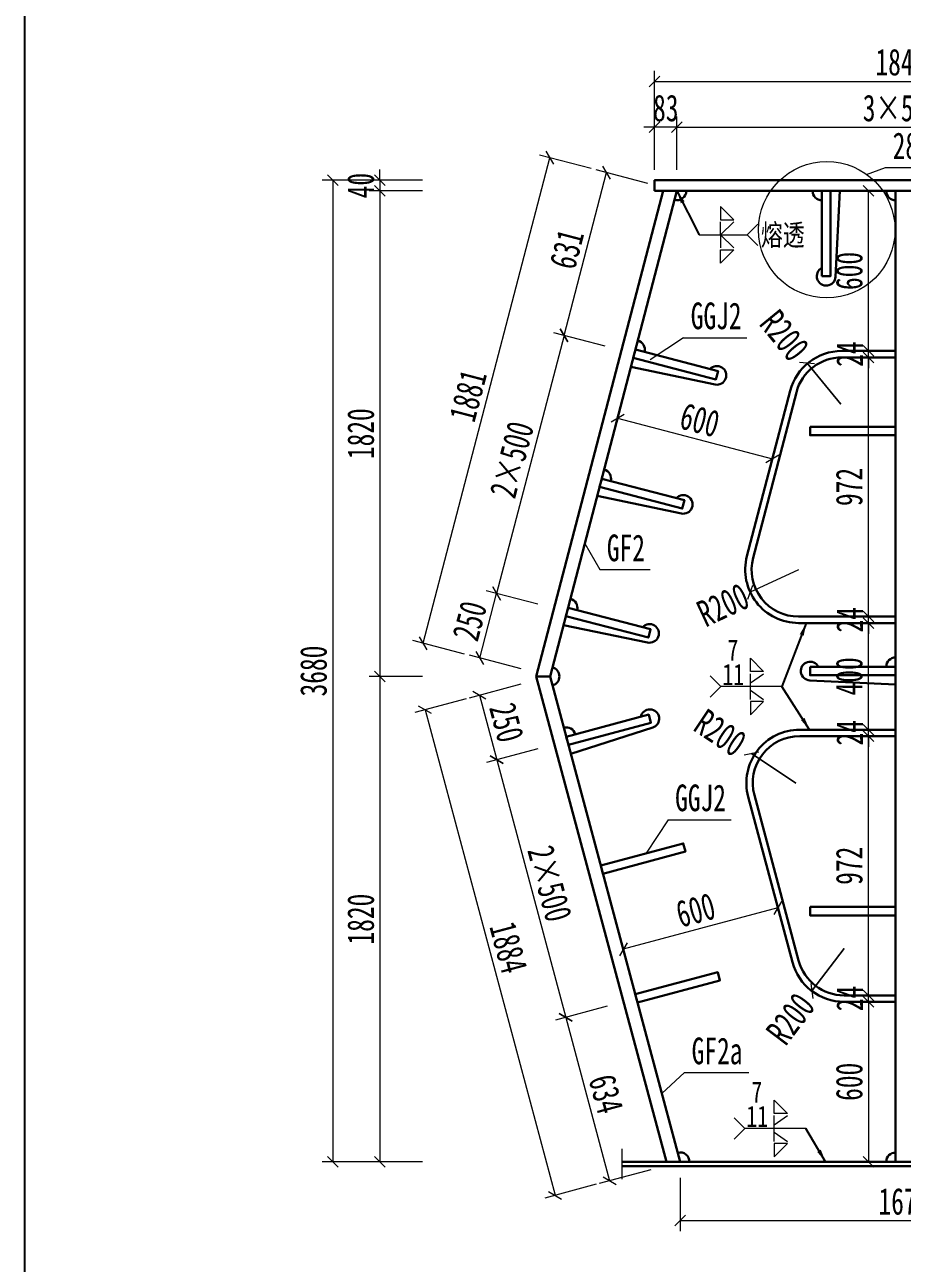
# Model space of a CAD drawing. Header units: millimetres. Extents: x -89049 to 410567, y -307459 to -100425.
# Drawn here: x 119973 to 123261, y -263526 to -258883 of the extents above; entities that cross this region are included whole.
import ezdxf
from ezdxf.enums import TextEntityAlignment as Align

# ---------------------------------------------------------------- set-up
doc = ezdxf.new("R2010")
doc.units = ezdxf.units.MM
doc.layers.get('Defpoints').update_dxf_attribs({"color": 8})
for name, color, linetype, lineweight in [('Dim', 4, 'Continuous', 15), ('文字', 7, 'Continuous', 15), ('桥 构造粗实', 1, 'Continuous', 30), ('细实线', 4, 'Continuous', 15)]:
    doc.layers.add(name, color=color, linetype=linetype, lineweight=lineweight)
doc.layers.add('Text', color=4, linetype='Continuous')
doc.styles.add('111', font='', dxfattribs={"width": 0.7})
doc.styles.add('BM_Dim', font='', dxfattribs={"width": 0.85})
doc.styles.add('SMEDI', font='', dxfattribs={"width": 0.75})
doc.styles.get("Standard").update_dxf_attribs({"font": ''})
doc.styles.get('111').set_extended_font_data('仿宋_GB2312')
doc.styles.get('BM_Dim').set_extended_font_data('仿宋_GB2312')
doc.styles.get('SMEDI').set_extended_font_data('仿宋_GB2312')
doc.styles.get('Standard').set_extended_font_data('仿宋_GB2312')
doc.dimstyles.new('200', dxfattribs={"dimscale": 0, "dimtxt": 2.5, "dimasz": 1, "dimexe": 1, "dimexo": 1, "dimgap": 0.6, "dimtad": 1, "dimdec": 0, "dimdsep": 46, "dimtxsty": '111', "dimblk": 'OBLIQUE', "dimcen": 0, "dimclrd": 4, "dimclre": 4, "dimclrt": 4, "dimadec": 1, "dimazin": 2, "dimtfac": 1, "dimtdec": 0, "dimtix": 1, "dimtmove": 2, "dimatfit": 3, "dimfxl": 4, "dimfxlon": 1, "dimtolj": 1, "dimlwd": -1, "dimlwe": -1, "dimarcsym": 0})
doc.dimstyles.new('MSteel_1.0_1.0', dxfattribs={"dimtxt": 3, "dimasz": 1.2, "dimexe": 1, "dimexo": 1, "dimgap": 1, "dimtad": 3, "dimtoh": 1, "dimdec": 0, "dimzin": 0, "dimdsep": 46, "dimtxsty": 'Standard', "dimblk": 'ARCHTICK', "dimcen": 0.09, "dimclrd": 3, "dimclre": 3, "dimadec": 0, "dimazin": 0, "dimtfac": 1, "dimtdec": 4, "dimtofl": 0, "dimtmove": 0, "dimatfit": 3, "dimfxl": 1, "dimtolj": 1, "dimtzin": 0, "dimarcsym": 0})

# ---------------------------------------------------------------- blocks, each defined once
blk = doc.blocks.new('28-280过焊孔')
at = {"layer": '桥 构造粗实', "color": 7}
blk.add_line((51, 0), (35, 321.7), dxfattribs=at)
for centre, start, end in [((0, 320), 2.8591, 242.8016), ((-16, 0), 90, 180)]:
    blk.add_arc(centre, 35, start, end, dxfattribs=at)
blk = doc.blocks.new('_Oblique')
at = {"color": 0, "linetype": 'ByBlock', "lineweight": -2}
blk.add_line((-0.5, -0.5), (0.5, 0.5), dxfattribs=at)
blk = doc.blocks.new('*D2048')
at = {"layer": 'Defpoints', "color": 0, "transparency": 16777216}
for p in [(122333.7, -259266.8), (122333.7, -259505.6), (122417.2, -259505.6)]:
    blk.add_point(p, dxfattribs=at)
at = {"layer": '细实线', "color": 4, "transparency": 16777216}
for p, q in [((122333.7, -259426.8), (122333.7, -259226.8)), ((122417.2, -259426.8), (122417.2, -259226.8)), ((122333.7, -259266.8), (122293.7, -259266.8)), ((122417.2, -259266.8), (122333.7, -259266.8)), ((122417.2, -259266.8), (122457.2, -259266.8))]:
    blk.add_line(p, q, dxfattribs=at)
at = {"layer": '细实线', "color": 4, "transparency": 16777216, "xscale": 40, "yscale": 40, "zscale": 40}
blk.add_blockref('_Oblique', (122333.7, -259266.8), dxfattribs=at)
at = {"layer": '细实线', "color": 4, "transparency": 16777216, "xscale": 40, "yscale": 40, "zscale": 40, "rotation": 180}
blk.add_blockref('_Oblique', (122417.2, -259266.8), dxfattribs=at)
at = {"layer": '细实线', "color": 4, "transparency": 16777216, "insert": (122375.5, -259195.3), "char_height": 100, "attachment_point": 5, "style": '111'}
blk.add_mtext('\\A1;83', dxfattribs=at)
blk = doc.blocks.new('*D2049')
at = {"layer": 'Defpoints', "color": 0, "transparency": 16777216}
for p in [(124095.9, -259266.8), (122417.2, -259505.6), (124095.9, -259505.6)]:
    blk.add_point(p, dxfattribs=at)
at = {"layer": '细实线', "color": 4, "transparency": 16777216}
for p, q in [((122417.2, -259426.8), (122417.2, -259226.8)), ((124095.9, -259426.8), (124095.9, -259226.8)), ((122417.2, -259266.8), (124095.9, -259266.8))]:
    blk.add_line(p, q, dxfattribs=at)
at = {"layer": '细实线', "color": 4, "transparency": 16777216, "xscale": 40, "yscale": 40, "zscale": 40, "rotation": 180}
blk.add_blockref('_Oblique', (122417.2, -259266.8), dxfattribs=at)
at = {"layer": '细实线', "color": 4, "transparency": 16777216, "xscale": 40, "yscale": 40, "zscale": 40}
blk.add_blockref('_Oblique', (124095.9, -259266.8), dxfattribs=at)
at = {"layer": '细实线', "color": 4, "transparency": 16777216, "insert": (123256.5, -259195.3), "char_height": 100, "attachment_point": 5, "style": '111'}
blk.add_mtext('\\A1;3×560', dxfattribs=at)
blk = doc.blocks.new('*D2051')
at = {"layer": 'Defpoints', "color": 0, "transparency": 16777216}
for p in [(124179.3, -259094.9), (122333.7, -259465.6), (124179.3, -259465.6)]:
    blk.add_point(p, dxfattribs=at)
at = {"layer": '细实线', "color": 4, "transparency": 16777216}
for p, q in [((122333.7, -259254.9), (122333.7, -259054.9)), ((122333.7, -259094.9), (124179.3, -259094.9)), ((124179.3, -259254.9), (124179.3, -259054.9))]:
    blk.add_line(p, q, dxfattribs=at)
at = {"layer": '细实线', "color": 4, "transparency": 16777216, "xscale": 40, "yscale": 40, "zscale": 40, "rotation": 180}
blk.add_blockref('_Oblique', (122333.7, -259094.9), dxfattribs=at)
at = {"layer": '细实线', "color": 4, "transparency": 16777216, "xscale": 40, "yscale": 40, "zscale": 40}
blk.add_blockref('_Oblique', (124179.3, -259094.9), dxfattribs=at)
at = {"layer": '细实线', "color": 4, "transparency": 16777216, "insert": (123256.5, -259023.3), "char_height": 100, "attachment_point": 5, "style": '111'}
blk.add_mtext('\\A1;1846', dxfattribs=at)
blk = doc.blocks.new('*D2052')
at = {"layer": 'Defpoints', "color": 0, "transparency": 16777216}
for p in [(121741.5, -261014.9), (122005.1, -261083.8), (121942, -261325.7)]:
    blk.add_point(p, dxfattribs=at)
at = {"layer": '细实线', "color": 4, "transparency": 16777216}
for p, q in [((121678.3, -261256.8), (121741.5, -261014.9)), ((121896.3, -261055.4), (121702.8, -261004.8)), ((121833.1, -261297.3), (121639.6, -261246.7))]:
    blk.add_line(p, q, dxfattribs=at)
at = {"layer": '细实线', "color": 4, "transparency": 16777216, "xscale": 40, "yscale": 40, "zscale": 40}
for p, rotation in [((121741.5, -261014.9), 75.36697319041834), ((121678.3, -261256.8), 255.3669731904183)]:
    blk.add_blockref('_Oblique', p, dxfattribs=dict(at, rotation=rotation))
at = {"layer": '细实线', "color": 4, "transparency": 16777216, "insert": (121640.6, -261117.8), "char_height": 100, "attachment_point": 5, "rotation": 75.367, "style": '111'}
blk.add_mtext('\\A1;250', dxfattribs=at)
blk = doc.blocks.new('*D2053')
at = {"layer": 'Defpoints', "color": 0, "transparency": 16777216}
for p in [(122257.7, -260116.2), (121741.5, -261014.9), (122005.1, -261083.8)]:
    blk.add_point(p, dxfattribs=at)
at = {"layer": '细实线', "color": 4, "transparency": 16777216}
for p, q in [((121994.1, -260047.4), (121741.5, -261014.9)), ((122148.9, -260087.8), (121955.4, -260037.3)), ((121896.3, -261055.4), (121702.8, -261004.8))]:
    blk.add_line(p, q, dxfattribs=at)
at = {"layer": '细实线', "color": 4, "transparency": 16777216, "xscale": 40, "yscale": 40, "zscale": 40}
for p, rotation in [((121994.1, -260047.4), 75.3669732225838), ((121741.5, -261014.9), 255.3669732225838)]:
    blk.add_blockref('_Oblique', p, dxfattribs=dict(at, rotation=rotation))
at = {"layer": '细实线', "color": 4, "transparency": 16777216, "insert": (121798.5, -260513.1), "char_height": 100, "attachment_point": 5, "rotation": 75.367, "style": '111'}
blk.add_mtext('\\A1;\\f仿宋_GB2312|b0|i0|c134|p49;2×500', dxfattribs=at)
blk = doc.blocks.new('*D2054')
at = {"layer": 'Defpoints', "color": 0, "transparency": 16777216}
for p in [(122153.5, -259436.7), (122417.2, -259505.6), (122257.7, -260116.2)]:
    blk.add_point(p, dxfattribs=at)
at = {"layer": '细实线', "color": 4, "transparency": 16777216}
for p, q in [((121994.1, -260047.4), (122153.5, -259436.7)), ((122308.3, -259477.2), (122114.8, -259426.6)), ((122148.9, -260087.8), (121955.4, -260037.3))]:
    blk.add_line(p, q, dxfattribs=at)
at = {"layer": '细实线', "color": 4, "transparency": 16777216, "xscale": 40, "yscale": 40, "zscale": 40}
for p, rotation in [((122153.5, -259436.7), 75.36697322258564), ((121994.1, -260047.4), 255.3669732225856)]:
    blk.add_blockref('_Oblique', p, dxfattribs=dict(at, rotation=rotation))
at = {"layer": '细实线', "color": 4, "transparency": 16777216, "insert": (122004.6, -259724), "char_height": 100, "attachment_point": 5, "rotation": 75.367, "style": '111'}
blk.add_mtext('\\A1;631', dxfattribs=at)
blk = doc.blocks.new('*D2058')
at = {"layer": 'Defpoints', "color": 0, "transparency": 16777216}
for p in [(121941.3, -259381.3), (122417.2, -259505.6), (121942, -261325.7)]:
    blk.add_point(p, dxfattribs=at)
at = {"layer": '细实线', "color": 4, "transparency": 16777216}
for p, q in [((122096.1, -259421.8), (121902.6, -259371.2)), ((121466.1, -261201.4), (121941.3, -259381.3)), ((121620.9, -261241.9), (121427.4, -261191.3))]:
    blk.add_line(p, q, dxfattribs=at)
at = {"layer": '细实线', "color": 4, "transparency": 16777216, "xscale": 40, "yscale": 40, "zscale": 40}
for p, rotation in [((121941.3, -259381.3), 75.36697322258298), ((121466.1, -261201.4), 255.366973222583)]:
    blk.add_blockref('_Oblique', p, dxfattribs=dict(at, rotation=rotation))
at = {"layer": '细实线', "color": 4, "transparency": 16777216, "insert": (121634.5, -260273.3), "char_height": 100, "attachment_point": 5, "rotation": 75.367, "style": '111'}
blk.add_mtext('\\A1;1881', dxfattribs=at)
blk = doc.blocks.new('*D2060')
at = {"layer": 'Defpoints', "color": 0, "transparency": 16777216}
for p in [(121942, -261325.7), (122006.6, -261567.2), (121741.9, -261638.1)]:
    blk.add_point(p, dxfattribs=at)
at = {"layer": '细实线', "color": 4, "transparency": 16777216}
for p, q in [((121831.8, -261355.2), (121638.6, -261406.9)), ((121677.2, -261396.6), (121741.9, -261638.1)), ((121896.5, -261596.7), (121703.3, -261648.4))]:
    blk.add_line(p, q, dxfattribs=at)
at = {"layer": '细实线', "color": 4, "transparency": 16777216, "xscale": 40, "yscale": 40, "zscale": 40}
for p, rotation in [((121677.2, -261396.6), 104.9948771798865), ((121741.9, -261638.1), 284.9948771798865)]:
    blk.add_blockref('_Oblique', p, dxfattribs=dict(at, rotation=rotation))
at = {"layer": '细实线', "color": 4, "transparency": 16777216, "insert": (121778.7, -261498.8), "char_height": 100, "attachment_point": 5, "rotation": 284.9949, "style": '111'}
blk.add_mtext('\\A1;250', dxfattribs=at)
blk = doc.blocks.new('*D2062')
at = {"layer": 'Defpoints', "color": 0, "transparency": 16777216}
for p in [(122006.6, -261567.2), (122265.4, -262533.1), (122000.6, -262604)]:
    blk.add_point(p, dxfattribs=at)
at = {"layer": '细实线', "color": 4, "transparency": 16777216}
for p, q in [((121896.5, -261596.7), (121703.3, -261648.4)), ((121741.9, -261638.1), (122000.6, -262604)), ((122155.2, -262562.6), (121962, -262614.4))]:
    blk.add_line(p, q, dxfattribs=at)
at = {"layer": '细实线', "color": 4, "transparency": 16777216, "xscale": 40, "yscale": 40, "zscale": 40}
for p, rotation in [((121741.9, -261638.1), 104.9948771476975), ((122000.6, -262604), 284.9948771476975)]:
    blk.add_blockref('_Oblique', p, dxfattribs=dict(at, rotation=rotation))
at = {"layer": '细实线', "color": 4, "transparency": 16777216, "insert": (121940.4, -262102.5), "char_height": 100, "attachment_point": 5, "rotation": 284.9949, "style": '111'}
blk.add_mtext('\\A1;\\f仿宋_GB2312|b0|i0|c134|p49;2×500', dxfattribs=at)
blk = doc.blocks.new('*D2064')
at = {"layer": 'Defpoints', "color": 0, "transparency": 16777216}
for p in [(122265.4, -262533.1), (122429.5, -263145.7), (122164.7, -263216.6)]:
    blk.add_point(p, dxfattribs=at)
at = {"layer": '细实线', "color": 4, "transparency": 16777216}
for p, q in [((122155.2, -262562.6), (121962, -262614.4)), ((122000.6, -262604), (122164.7, -263216.6)), ((122319.3, -263175.2), (122126.1, -263227))]:
    blk.add_line(p, q, dxfattribs=at)
at = {"layer": '细实线', "color": 4, "transparency": 16777216, "xscale": 40, "yscale": 40, "zscale": 40}
for p, rotation in [((122000.6, -262604), 104.9948771476994), ((122164.7, -263216.6), 284.9948771476993)]:
    blk.add_blockref('_Oblique', p, dxfattribs=dict(at, rotation=rotation))
at = {"layer": '细实线', "color": 4, "transparency": 16777216, "insert": (122151.8, -262891.8), "char_height": 100, "attachment_point": 5, "rotation": 284.9949, "style": '111'}
blk.add_mtext('\\A1;634', dxfattribs=at)
blk = doc.blocks.new('*D2066')
at = {"layer": 'Defpoints', "color": 0, "transparency": 16777216}
for p in [(121942, -261325.7), (122429.5, -263145.7), (121960.7, -263271.3)]:
    blk.add_point(p, dxfattribs=at)
at = {"layer": '细实线', "color": 4, "transparency": 16777216}
for p, q in [((121627.7, -261409.8), (121434.5, -261461.6)), ((121473.2, -261451.2), (121960.7, -263271.3)), ((122115.2, -263229.9), (121922, -263281.6))]:
    blk.add_line(p, q, dxfattribs=at)
at = {"layer": '细实线', "color": 4, "transparency": 16777216, "xscale": 40, "yscale": 40, "zscale": 40}
for p, rotation in [((121473.2, -261451.2), 104.9948771476981), ((121960.7, -263271.3), 284.9948771476981)]:
    blk.add_blockref('_Oblique', p, dxfattribs=dict(at, rotation=rotation))
at = {"layer": '细实线', "color": 4, "transparency": 16777216, "insert": (121786, -262342.7), "char_height": 100, "attachment_point": 5, "rotation": 284.9949, "style": '111'}
blk.add_mtext('\\A1;1884', dxfattribs=at)
blk = doc.blocks.new('*D2068')
at = {"layer": 'Defpoints', "color": 0, "transparency": 16777216}
for p in [(122429.5, -263145.7), (124106.2, -263145.7), (124106.2, -263366.3)]:
    blk.add_point(p, dxfattribs=at)
at = {"layer": '细实线', "color": 4, "transparency": 16777216}
for p, q in [((122429.5, -263206.3), (122429.5, -263406.3)), ((124106.2, -263206.3), (124106.2, -263406.3)), ((122429.5, -263366.3), (124106.2, -263366.3))]:
    blk.add_line(p, q, dxfattribs=at)
at = {"layer": '细实线', "color": 4, "transparency": 16777216, "xscale": 40, "yscale": 40, "zscale": 40, "rotation": 180}
blk.add_blockref('_Oblique', (122429.5, -263366.3), dxfattribs=at)
at = {"layer": '细实线', "color": 4, "transparency": 16777216, "xscale": 40, "yscale": 40, "zscale": 40}
blk.add_blockref('_Oblique', (124106.2, -263366.3), dxfattribs=at)
at = {"layer": '细实线', "color": 4, "transparency": 16777216, "insert": (123267.8, -263294.7), "char_height": 100, "attachment_point": 5, "style": '111'}
blk.add_mtext('\\A1;1677', dxfattribs=at)
blk = doc.blocks.new('*D2073')
at = {"layer": 'Defpoints', "color": 0, "transparency": 16777216}
for p in [(122767.1, -262087.4), (122187.6, -262242.6), (122216, -262348.8)]:
    blk.add_point(p, dxfattribs=at)
at = {"layer": '细实线', "color": 4, "transparency": 16777216}
for p, q in [((122777.5, -262126), (122805.9, -262232.2)), ((122795.6, -262193.6), (122216, -262348.8)), ((122197.9, -262281.3), (122226.4, -262387.5))]:
    blk.add_line(p, q, dxfattribs=at)
at = {"layer": '细实线', "color": 4, "transparency": 16777216, "xscale": 40, "yscale": 40, "zscale": 40}
for p, rotation in [((122795.6, -262193.6), 14.99487714769903), ((122216, -262348.8), 194.994877147699)]:
    blk.add_blockref('_Oblique', p, dxfattribs=dict(at, rotation=rotation))
at = {"layer": '细实线', "color": 4, "transparency": 16777216, "insert": (122487.3, -262202.1), "char_height": 100, "attachment_point": 5, "rotation": 14.9949, "style": '111'}
blk.add_mtext('\\A1;600', dxfattribs=at)
blk = doc.blocks.new('*D2075')
at = {"layer": 'Defpoints', "color": 0, "transparency": 16777216}
for p in [(122222.6, -260250.9), (122803.1, -260402.5), (122775.1, -260509.6)]:
    blk.add_point(p, dxfattribs=at)
at = {"layer": '细实线', "color": 4, "transparency": 16777216}
for p, q in [((122212.5, -260289.6), (122184.5, -260396.8)), ((122194.6, -260358.1), (122775.1, -260509.6)), ((122793, -260441.2), (122765, -260548.4))]:
    blk.add_line(p, q, dxfattribs=at)
at = {"layer": '细实线', "color": 4, "transparency": 16777216, "xscale": 40, "yscale": 40, "zscale": 40}
for p, rotation in [((122194.6, -260358.1), 165.3669732225838), ((122775.1, -260509.6), 345.3669732225838)]:
    blk.add_blockref('_Oblique', p, dxfattribs=dict(at, rotation=rotation))
at = {"layer": '细实线', "color": 4, "transparency": 16777216, "insert": (122503, -260364.6), "char_height": 100, "attachment_point": 5, "rotation": 345.367, "style": '111'}
blk.add_mtext('\\A1;600', dxfattribs=at)
blk = doc.blocks.new('*D2077')
at = {"layer": 'Defpoints', "color": 0, "transparency": 16777216}
for p in [(123246.4, -262545.7), (123134.7, -263145.7), (123246.4, -263145.7)]:
    blk.add_point(p, dxfattribs=at)
at = {"layer": '细实线', "color": 4, "transparency": 16777216}
for p, q in [((123206.4, -262545.7), (123094.7, -262545.7)), ((123134.7, -262545.7), (123134.7, -263145.7)), ((123206.4, -263145.7), (123094.7, -263145.7))]:
    blk.add_line(p, q, dxfattribs=at)
at = {"layer": '细实线', "color": 4, "transparency": 16777216, "xscale": 40, "yscale": 40, "zscale": 40}
for p, rotation in [((123134.7, -262545.7), 90), ((123134.7, -263145.7), 270)]:
    blk.add_blockref('_Oblique', p, dxfattribs=dict(at, rotation=rotation))
at = {"layer": '细实线', "color": 4, "transparency": 16777216, "insert": (123063.1, -262845.7), "char_height": 100, "attachment_point": 5, "rotation": 90, "style": '111'}
blk.add_mtext('\\A1;600', dxfattribs=at)
blk = doc.blocks.new('*D2078')
at = {"layer": 'Defpoints', "color": 0, "transparency": 16777216}
for p in [(123134.7, -262521.7), (123246.4, -262521.7), (123246.4, -262545.7)]:
    blk.add_point(p, dxfattribs=at)
at = {"layer": '细实线', "color": 4, "transparency": 16777216}
for p, q in [((123134.7, -262521.7), (123134.7, -262481.7)), ((123206.4, -262521.7), (123094.7, -262521.7)), ((123134.7, -262545.7), (123134.7, -262521.7)), ((123206.4, -262545.7), (123094.7, -262545.7)), ((123134.7, -262545.7), (123134.7, -262585.7))]:
    blk.add_line(p, q, dxfattribs=at)
at = {"layer": '细实线', "color": 4, "transparency": 16777216, "xscale": 40, "yscale": 40, "zscale": 40}
for p, rotation in [((123134.7, -262521.7), 270), ((123134.7, -262545.7), 90)]:
    blk.add_blockref('_Oblique', p, dxfattribs=dict(at, rotation=rotation))
at = {"layer": '细实线', "color": 4, "transparency": 16777216, "insert": (123064.2, -262533.7), "char_height": 100, "attachment_point": 5, "rotation": 90, "style": '111'}
blk.add_mtext('\\A1;24', dxfattribs=at)
blk = doc.blocks.new('*D2079')
at = {"layer": 'Defpoints', "color": 0, "transparency": 16777216}
for p in [(123134.7, -261549.6), (123246.4, -261549.6), (123246.4, -262521.7)]:
    blk.add_point(p, dxfattribs=at)
at = {"layer": '细实线', "color": 4, "transparency": 16777216}
for p, q in [((123206.4, -261549.6), (123094.7, -261549.6)), ((123134.7, -262521.7), (123134.7, -261549.6)), ((123206.4, -262521.7), (123094.7, -262521.7))]:
    blk.add_line(p, q, dxfattribs=at)
at = {"layer": '细实线', "color": 4, "transparency": 16777216, "xscale": 40, "yscale": 40, "zscale": 40}
for p, rotation in [((123134.7, -261549.6), 90), ((123134.7, -262521.7), 270)]:
    blk.add_blockref('_Oblique', p, dxfattribs=dict(at, rotation=rotation))
at = {"layer": '细实线', "color": 4, "transparency": 16777216, "insert": (123063.1, -262035.7), "char_height": 100, "attachment_point": 5, "rotation": 90, "style": '111'}
blk.add_mtext('\\A1;972', dxfattribs=at)
blk = doc.blocks.new('*D2080')
at = {"layer": 'Defpoints', "color": 0, "transparency": 16777216}
for p in [(123134.7, -261525.6), (123246.4, -261525.6), (123246.4, -261549.6)]:
    blk.add_point(p, dxfattribs=at)
at = {"layer": '细实线', "color": 4, "transparency": 16777216}
for p, q in [((123134.7, -261525.6), (123134.7, -261485.6)), ((123206.4, -261525.6), (123094.7, -261525.6)), ((123206.4, -261549.6), (123094.7, -261549.6)), ((123134.7, -261549.6), (123134.7, -261525.6)), ((123134.7, -261549.6), (123134.7, -261589.6))]:
    blk.add_line(p, q, dxfattribs=at)
at = {"layer": '细实线', "color": 4, "transparency": 16777216, "xscale": 40, "yscale": 40, "zscale": 40}
for p, rotation in [((123134.7, -261525.6), 270), ((123134.7, -261549.6), 90)]:
    blk.add_blockref('_Oblique', p, dxfattribs=dict(at, rotation=rotation))
at = {"layer": '细实线', "color": 4, "transparency": 16777216, "insert": (123064.2, -261537.6), "char_height": 100, "attachment_point": 5, "rotation": 90, "style": '111'}
blk.add_mtext('\\A1;24', dxfattribs=at)
blk = doc.blocks.new('*D2081')
at = {"layer": 'Defpoints', "color": 0, "transparency": 16777216}
for p in [(123134.7, -261125.6), (123246.4, -261125.6), (123246.4, -261525.6)]:
    blk.add_point(p, dxfattribs=at)
at = {"layer": '细实线', "color": 4, "transparency": 16777216}
for p, q in [((123206.4, -261125.6), (123094.7, -261125.6)), ((123134.7, -261525.6), (123134.7, -261125.6)), ((123206.4, -261525.6), (123094.7, -261525.6))]:
    blk.add_line(p, q, dxfattribs=at)
at = {"layer": '细实线', "color": 4, "transparency": 16777216, "xscale": 40, "yscale": 40, "zscale": 40}
for p, rotation in [((123134.7, -261125.6), 90), ((123134.7, -261525.6), 270)]:
    blk.add_blockref('_Oblique', p, dxfattribs=dict(at, rotation=rotation))
at = {"layer": '细实线', "color": 4, "transparency": 16777216, "insert": (123063.1, -261325.6), "char_height": 100, "attachment_point": 5, "rotation": 90, "style": '111'}
blk.add_mtext('\\A1;400', dxfattribs=at)
blk = doc.blocks.new('*D2082')
at = {"layer": 'Defpoints', "color": 0, "transparency": 16777216}
for p in [(123134.7, -261101.6), (123246.4, -261101.6), (123246.4, -261125.6)]:
    blk.add_point(p, dxfattribs=at)
at = {"layer": '细实线', "color": 4, "transparency": 16777216}
for p, q in [((123134.7, -261101.6), (123134.7, -261061.6)), ((123206.4, -261101.6), (123094.7, -261101.6)), ((123206.4, -261125.6), (123094.7, -261125.6)), ((123134.7, -261125.6), (123134.7, -261101.6)), ((123134.7, -261125.6), (123134.7, -261165.6))]:
    blk.add_line(p, q, dxfattribs=at)
at = {"layer": '细实线', "color": 4, "transparency": 16777216, "xscale": 40, "yscale": 40, "zscale": 40}
for p, rotation in [((123134.7, -261101.6), 270), ((123134.7, -261125.6), 90)]:
    blk.add_blockref('_Oblique', p, dxfattribs=dict(at, rotation=rotation))
at = {"layer": '细实线', "color": 4, "transparency": 16777216, "insert": (123064.2, -261113.6), "char_height": 100, "attachment_point": 5, "rotation": 90, "style": '111'}
blk.add_mtext('\\A1;24', dxfattribs=at)
blk = doc.blocks.new('*D2083')
at = {"layer": 'Defpoints', "color": 0, "transparency": 16777216}
for p in [(123134.7, -260129.6), (123246.4, -260129.6), (123246.4, -261101.6)]:
    blk.add_point(p, dxfattribs=at)
at = {"layer": '细实线', "color": 4, "transparency": 16777216}
for p, q in [((123206.4, -260129.6), (123094.7, -260129.6)), ((123134.7, -261101.6), (123134.7, -260129.6)), ((123206.4, -261101.6), (123094.7, -261101.6))]:
    blk.add_line(p, q, dxfattribs=at)
at = {"layer": '细实线', "color": 4, "transparency": 16777216, "xscale": 40, "yscale": 40, "zscale": 40}
for p, rotation in [((123134.7, -260129.6), 90), ((123134.7, -261101.6), 270)]:
    blk.add_blockref('_Oblique', p, dxfattribs=dict(at, rotation=rotation))
at = {"layer": '细实线', "color": 4, "transparency": 16777216, "insert": (123063.1, -260615.6), "char_height": 100, "attachment_point": 5, "rotation": 90, "style": '111'}
blk.add_mtext('\\A1;972', dxfattribs=at)
blk = doc.blocks.new('*D2084')
at = {"layer": 'Defpoints', "color": 0, "transparency": 16777216}
for p in [(123134.7, -260105.6), (123246.4, -260105.6), (123246.4, -260129.6)]:
    blk.add_point(p, dxfattribs=at)
at = {"layer": '细实线', "color": 4, "transparency": 16777216}
for p, q in [((123134.7, -260105.6), (123134.7, -260065.6)), ((123206.4, -260105.6), (123094.7, -260105.6)), ((123134.7, -260129.6), (123134.7, -260105.6)), ((123206.4, -260129.6), (123094.7, -260129.6)), ((123134.7, -260129.6), (123134.7, -260169.6))]:
    blk.add_line(p, q, dxfattribs=at)
at = {"layer": '细实线', "color": 4, "transparency": 16777216, "xscale": 40, "yscale": 40, "zscale": 40}
for p, rotation in [((123134.7, -260105.6), 270), ((123134.7, -260129.6), 90)]:
    blk.add_blockref('_Oblique', p, dxfattribs=dict(at, rotation=rotation))
at = {"layer": '细实线', "color": 4, "transparency": 16777216, "insert": (123064.2, -260117.6), "char_height": 100, "attachment_point": 5, "rotation": 90, "style": '111'}
blk.add_mtext('\\A1;24', dxfattribs=at)
blk = doc.blocks.new('*D2085')
at = {"layer": 'Defpoints', "color": 0, "transparency": 16777216}
for p in [(123134.7, -259505.6), (123246.4, -259505.6), (123246.4, -260105.6)]:
    blk.add_point(p, dxfattribs=at)
at = {"layer": '细实线', "color": 4, "transparency": 16777216}
for p, q in [((123206.4, -259505.6), (123094.7, -259505.6)), ((123134.7, -260105.6), (123134.7, -259505.6)), ((123206.4, -260105.6), (123094.7, -260105.6))]:
    blk.add_line(p, q, dxfattribs=at)
at = {"layer": '细实线', "color": 4, "transparency": 16777216, "xscale": 40, "yscale": 40, "zscale": 40}
for p, rotation in [((123134.7, -259505.6), 90), ((123134.7, -260105.6), 270)]:
    blk.add_blockref('_Oblique', p, dxfattribs=dict(at, rotation=rotation))
at = {"layer": '细实线', "color": 4, "transparency": 16777216, "insert": (123063.1, -259805.6), "char_height": 100, "attachment_point": 5, "rotation": 90, "style": '111'}
blk.add_mtext('\\A1;600', dxfattribs=at)
blk = doc.blocks.new('*D2086')
at = {"layer": 'Defpoints', "color": 0, "transparency": 16777216}
for p in [(122873.2, -260925.6), (122692, -261010.2)]:
    blk.add_point(p, dxfattribs=at)
at = {"layer": '细实线', "color": 4, "transparency": 16777216}
for p in [(122873.2, -260925.6), (122692, -261010.2)]:
    blk.add_line(p, (122692, -261010.2), dxfattribs=at)
at = {"layer": '细实线', "color": 4, "transparency": 16777216, "xscale": 40, "yscale": 40, "zscale": 40, "rotation": 25.0317120720738}
blk.add_blockref('_Oblique', (122692, -261010.2), dxfattribs=at)
at = {"layer": '细实线', "color": 4, "transparency": 16777216, "insert": (122590, -261057.9), "char_height": 100, "attachment_point": 5, "rotation": 25.0317, "style": '111'}
blk.add_mtext('\\A1;R200', dxfattribs=at)
blk = doc.blocks.new('*D2087')
at = {"layer": 'Defpoints', "color": 0, "transparency": 16777216}
for p in [(122904.9, -260151), (123031.9, -260305.6)]:
    blk.add_point(p, dxfattribs=at)
at = {"layer": '细实线', "color": 4, "transparency": 16777216}
for p, q in [((122904.9, -260151), (123031.9, -260305.6)), ((123031.9, -260305.6), (122904.9, -260151))]:
    blk.add_line(p, q, dxfattribs=at)
at = {"layer": '细实线', "color": 4, "transparency": 16777216, "xscale": 40, "yscale": 40, "zscale": 40, "rotation": 129.3907187909362}
blk.add_blockref('_Oblique', (122904.9, -260151), dxfattribs=at)
at = {"layer": '细实线', "color": 4, "transparency": 16777216, "insert": (122820.2, -260047.8), "char_height": 100, "attachment_point": 5, "rotation": 309.3907, "style": '111'}
blk.add_mtext('\\A1;R200', dxfattribs=at)
blk = doc.blocks.new('*D2088')
at = {"layer": 'Defpoints', "color": 0, "transparency": 16777216}
for p in [(123043.4, -262345.7), (122922.4, -262505)]:
    blk.add_point(p, dxfattribs=at)
at = {"layer": '细实线', "color": 4, "transparency": 16777216}
for p, q in [((122922.4, -262505), (123043.4, -262345.7)), ((123043.4, -262345.7), (122922.4, -262505))]:
    blk.add_line(p, q, dxfattribs=at)
at = {"layer": '细实线', "color": 4, "transparency": 16777216, "xscale": 40, "yscale": 40, "zscale": 40, "rotation": 232.780679289882}
blk.add_blockref('_Oblique', (122922.4, -262505), dxfattribs=at)
at = {"layer": '细实线', "color": 4, "transparency": 16777216, "insert": (122843, -262609.5), "char_height": 100, "attachment_point": 5, "rotation": 52.7807, "style": '111'}
blk.add_mtext('\\A1;R200', dxfattribs=at)
blk = doc.blocks.new('*D2089')
at = {"layer": 'Defpoints', "color": 0, "transparency": 16777216}
for p in [(122333.7, -259465.6), (121304.3, -259505.6), (122333.7, -259505.6)]:
    blk.add_point(p, dxfattribs=at)
at = {"layer": '细实线', "color": 4, "transparency": 16777216}
for p, q in [((121464.3, -259465.6), (121264.3, -259465.6)), ((121304.3, -259465.6), (121304.3, -259425.6)), ((121304.3, -259465.6), (121304.3, -259505.6)), ((121464.3, -259505.6), (121264.3, -259505.6)), ((121304.3, -259505.6), (121304.3, -259545.6))]:
    blk.add_line(p, q, dxfattribs=at)
at = {"layer": '细实线', "color": 4, "transparency": 16777216, "xscale": 40, "yscale": 40, "zscale": 40}
for p, rotation in [((121304.3, -259465.6), 270), ((121304.3, -259505.6), 90)]:
    blk.add_blockref('_Oblique', p, dxfattribs=dict(at, rotation=rotation))
at = {"layer": '细实线', "color": 4, "transparency": 16777216, "insert": (121232.7, -259485.6), "char_height": 100, "attachment_point": 5, "rotation": 90, "style": '111'}
blk.add_mtext('\\A1;40', dxfattribs=at)
blk = doc.blocks.new('*D2090')
at = {"layer": 'Defpoints', "color": 0, "transparency": 16777216}
for p in [(122333.7, -259505.6), (121304.3, -261325.8), (121890.2, -261325.8)]:
    blk.add_point(p, dxfattribs=at)
at = {"layer": '细实线', "color": 4, "transparency": 16777216}
for p, q in [((121464.3, -259505.6), (121264.3, -259505.6)), ((121304.3, -259505.6), (121304.3, -261325.8)), ((121464.3, -261325.8), (121264.3, -261325.8))]:
    blk.add_line(p, q, dxfattribs=at)
at = {"layer": '细实线', "color": 4, "transparency": 16777216, "xscale": 40, "yscale": 40, "zscale": 40}
for p, rotation in [((121304.3, -259505.6), 90), ((121304.3, -261325.8), 270)]:
    blk.add_blockref('_Oblique', p, dxfattribs=dict(at, rotation=rotation))
at = {"layer": '细实线', "color": 4, "transparency": 16777216, "insert": (121232.7, -260415.7), "char_height": 100, "attachment_point": 5, "rotation": 90, "style": '111'}
blk.add_mtext('\\A1;1820', dxfattribs=at)
blk = doc.blocks.new('*D2091')
at = {"layer": 'Defpoints', "color": 0, "transparency": 16777216}
for p in [(121890.2, -261325.8), (121304.3, -263145.7), (122211, -263145.7)]:
    blk.add_point(p, dxfattribs=at)
at = {"layer": '细实线', "color": 4, "transparency": 16777216}
for p, q in [((121464.3, -261325.8), (121264.3, -261325.8)), ((121304.3, -261325.8), (121304.3, -263145.7)), ((121464.3, -263145.7), (121264.3, -263145.7))]:
    blk.add_line(p, q, dxfattribs=at)
at = {"layer": '细实线', "color": 4, "transparency": 16777216, "xscale": 40, "yscale": 40, "zscale": 40}
for p, rotation in [((121304.3, -261325.8), 90), ((121304.3, -263145.7), 270)]:
    blk.add_blockref('_Oblique', p, dxfattribs=dict(at, rotation=rotation))
at = {"layer": '细实线', "color": 4, "transparency": 16777216, "insert": (121232.7, -262235.8), "char_height": 100, "attachment_point": 5, "rotation": 90, "style": '111'}
blk.add_mtext('\\A1;1820', dxfattribs=at)
blk = doc.blocks.new('*D2092')
at = {"layer": 'Defpoints', "color": 0, "transparency": 16777216}
for p in [(122333.7, -259465.6), (121127.4, -263145.7), (122429.5, -263145.7)]:
    blk.add_point(p, dxfattribs=at)
at = {"layer": '细实线', "color": 4, "transparency": 16777216}
for p, q in [((121287.4, -259465.6), (121087.4, -259465.6)), ((121127.4, -259465.6), (121127.4, -263145.7)), ((121287.4, -263145.7), (121087.4, -263145.7))]:
    blk.add_line(p, q, dxfattribs=at)
at = {"layer": '细实线', "color": 4, "transparency": 16777216, "xscale": 40, "yscale": 40, "zscale": 40}
for p, rotation in [((121127.4, -259465.6), 90), ((121127.4, -263145.7), 270)]:
    blk.add_blockref('_Oblique', p, dxfattribs=dict(at, rotation=rotation))
at = {"layer": '细实线', "color": 4, "transparency": 16777216, "insert": (121055.8, -261305.6), "char_height": 100, "attachment_point": 5, "rotation": 90, "style": '111'}
blk.add_mtext('\\A1;3680', dxfattribs=at)
blk = doc.blocks.new('_ArchTick')
at = {"color": 0, "linetype": 'ByBlock', "const_width": 0.15}
blk.add_lwpolyline([(-0.5, -0.5), (0.5, 0.5)], dxfattribs=at)
blk = doc.blocks.new('全融透1')
at = {"layer": 'Dim'}
blk.add_line((0, 0), (4.48, 0), dxfattribs=at)
for points in [[(2, 2.65), (2, 1.41), (3.23, 1.41)], [(2, -2.65), (2, -1.41), (3.23, -1.41)]]:
    blk.add_lwpolyline(points, close=True, dxfattribs=at)
for points in [[(3.23, 1.21), (2, 0), (2, 1.21)], [(3.23, -1.21), (2, 0), (2, -1.21)], [(5.48, 1), (4.48, 0), (5.48, -1)]]:
    blk.add_lwpolyline(points, dxfattribs=at)
at = {"layer": 'Text', "style": 'SMEDI', "width": 0.75}
blk.add_text('熔透', height=2, dxfattribs=at).set_placement((5.77, 0), align=Align.MIDDLE_LEFT)
blk = doc.blocks.new('半融透2')
at = {"layer": 'Dim'}
for p, q in [((-2.95, 0.34), (-1.72, 1.21)), ((0, 0), (-5.71, 0)), ((-2.95, -0.34), (-1.72, -1.21))]:
    blk.add_line(p, q, dxfattribs=at)
for points in [[(-1.72, 1.41), (-2.95, 1.41), (-2.95, 2.65)], [(-1.72, -1.41), (-2.95, -1.41), (-2.95, -2.65)]]:
    blk.add_lwpolyline(points, close=True, dxfattribs=at)
for points in [[(-2.95, -1.21), (-2.95, 0), (-2.95, 1.21)], [(-6.71, -1), (-5.71, 0), (-6.71, 1)]]:
    blk.add_lwpolyline(points, dxfattribs=at)
at = {"layer": 'Text', "style": 'SMEDI', "width": 0.75}
blk.add_text('7', height=2, dxfattribs=at).set_placement((-5.1, 3.42), align=Align.MIDDLE_LEFT)
blk = doc.blocks.new('*D4479')
at = {"layer": 'Defpoints', "color": 0, "transparency": 16777216}
for p in [(122696.5, -261615), (122863.1, -261725.6)]:
    blk.add_point(p, dxfattribs=at)
at = {"layer": '细实线', "color": 4, "transparency": 16777216}
for p, q in [((122696.5, -261615), (122863.1, -261725.6)), ((122863.1, -261725.6), (122696.5, -261615))]:
    blk.add_line(p, q, dxfattribs=at)
at = {"layer": '细实线', "color": 4, "transparency": 16777216, "xscale": 40, "yscale": 40, "zscale": 40, "rotation": 146.4184444312947}
blk.add_blockref('_Oblique', (122696.5, -261615), dxfattribs=at)
at = {"layer": '细实线', "color": 4, "transparency": 16777216, "insert": (122579.7, -261537.4), "char_height": 100, "attachment_point": 5, "rotation": 326.4184, "style": '111'}
blk.add_mtext('\\A1;R200', dxfattribs=at)

msp = doc.modelspace()

# ---------------------------------------------------------------- linework, layer by layer
at = {"layer": 'Defpoints'}
msp.add_lwpolyline([(119973.4, -257753.6), (135373.4, -257753.6), (135373.4, -267985.6), (119973.4, -267985.6)], close=True, dxfattribs=at)
at = {"layer": '桥 构造粗实'}
for p, q in [((123236.5, -259505.6), (123236.5, -263145.7)), ((121942, -261325.7), (121890.2, -261325.8)), ((122211, -263145.7), (124324.6, -263145.7)), ((122211, -263161.7), (124324.6, -263161.7))]:
    msp.add_line(p, q, dxfattribs=at)
msp.add_lwpolyline([(122333.7, -259505.6), (122333.7, -259465.6), (124179.3, -259465.6), (124179.3, -259505.6)], close=True, dxfattribs=at)
for points in [[(122365.5, -259505.6), (121890.2, -261325.8), (122377.7, -263145.7)], [(122417.2, -259505.6), (121942, -261325.7), (122429.5, -263145.7)]]:
    msp.add_lwpolyline(points, dxfattribs=at)
at = {"layer": '桥 构造粗实', "color": 7}
for points in [[(122960.5, -259825.7), (122992.5, -259825.7), (122992.5, -259505.7), (122960.5, -259505.7)], [(122261.8, -260100.7), (122253.7, -260131.7), (122563.3, -260212.5), (122571.4, -260181.6)], [(122916.5, -260389.6), (122916.5, -260421.6), (123236.5, -260421.6), (123236.5, -260389.6)], [(122135.5, -260584.5), (122127.4, -260615.5), (122437, -260696.3), (122445.1, -260665.4)], [(122009.2, -261068.3), (122001.1, -261099.3), (122310.7, -261180.1), (122318.8, -261149.1)], [(122916.5, -261289.6), (122916.5, -261321.6), (123236.5, -261321.6), (123236.5, -261289.6)], [(122002.5, -261551.7), (122010.8, -261582.6), (122319.9, -261499.8), (122311.6, -261468.9)], [(122131.9, -262034.7), (122140.2, -262065.6), (122449.3, -261982.8), (122441, -261951.9)], [(122916.5, -262189.6), (122916.5, -262221.6), (123236.5, -262221.6), (123236.5, -262189.6)], [(122261.2, -262517.7), (122269.5, -262548.6), (122578.6, -262465.8), (122570.3, -262434.9)]]:
    msp.add_lwpolyline(points, close=True, dxfattribs=at)
at = {"layer": '桥 构造粗实'}
for points in [[(123236.5, -260105.6), (123035.1, -260105.6, 0.341241), (122841.6, -260255.1), (122679.7, -260875.1, 0.491156), (122873.2, -261125.6), (123236.5, -261125.6)], [(123236.5, -260129.6), (123035.1, -260129.6, 0.341241), (122864.8, -260261.1), (122702.9, -260881.2, 0.491156), (122873.2, -261101.6), (123236.5, -261101.6)], [(123236.5, -261525.6), (122877.3, -261525.6, 0.493118), (122684.1, -261777.4), (122850.2, -262397.5, 0.339479), (123043.4, -262545.7), (123236.5, -262545.7)], [(123236.5, -261549.6), (122877.3, -261549.6, 0.493118), (122707.3, -261771.2), (122873.4, -262391.2, 0.339479), (123043.4, -262521.7), (123236.5, -262521.7)]]:
    msp.add_lwpolyline(points, format="xyb", dxfattribs=at)
for centre, start, end in [((122417.2, -259505.6), 255.367, 360), ((123236.5, -259505.6), 180, 270), ((121942, -261325.7), 284.9949, 75.367), ((122429.5, -263145.7), 0, 104.9949), ((123236.5, -263145.7), 90, 180)]:
    msp.add_arc(centre, 35, start, end, dxfattribs=at)
at = {"layer": '细实线'}
for p, q in [((123127.7, -259443.4), (123198.9, -259417.6)), ((123198.9, -259417.6), (123923.6, -259417.6)), ((122442.2, -260056.8), (122317.2, -260138.4)), ((122442.2, -260056.8), (122678.7, -260056.8)), ((122072.1, -260827.3), (122128.4, -260925.3)), ((122128.4, -260925.3), (122316.5, -260925.3)), ((122383.8, -261864), (122302.1, -261989.1)), ((122383.8, -261864), (122620.3, -261864)), ((122360.8, -262889.3), (122445.7, -262811.3)), ((122445.7, -262811.3), (122686.5, -262811.3)), ((122211, -263096.9), (122211, -263210.5))]:
    msp.add_line(p, q, dxfattribs=at)
msp.add_circle((122978.8, -259651.3), 255.7, dxfattribs=at)

# ---------------------------------------------------------------- block references
at = {"layer": '细实线', "xscale": -1}
for p, rotation in [((122976.5, -259505.7), 180.0051313810905), ((123236.5, -261305.6), 90.00000000004015)]:
    msp.add_blockref('28-280过焊孔', p, dxfattribs=dict(at, rotation=rotation))
at = {"layer": '细实线', "xscale": 40, "yscale": 40, "zscale": 40}
for name, p in [('全融透1', (122501.1, -259670.4)), ('半融透2', (122810.4, -261364)), ('半融透2', (122900.2, -263020.7))]:
    msp.add_blockref(name, p, dxfattribs=at)
at = {"layer": '细实线'}
for p, rotation in [((122257.7, -260116.2), 255.3669732225846), ((122131.4, -260600), 255.3669732225846), ((122005.1, -261083.8), 255.3669732225846), ((122006.6, -261567.2), 284.9948771477038)]:
    msp.add_blockref('28-280过焊孔', p, dxfattribs=dict(at, rotation=rotation))

# ---------------------------------------------------------------- texts
at = {"layer": 'Text', "style": 'SMEDI', "width": 0.75}
for p in [(122587.6, -261318.4), (122677.4, -262975.1)]:
    msp.add_text('11', height=80, dxfattribs=at).set_placement(p, align=Align.MIDDLE_LEFT)
at = {"layer": '文字', "style": 'BM_Dim', "width": 0.7}
for s, p in [('28-280加劲大样', (123559.5, -259416.2)), ('GGJ2', (122564.1, -260053.9)), ('GF2', (122226, -260923.8)), ('GGJ2', (122505.6, -261861.1)), ('GF2a', (122567.6, -262809.8))]:
    msp.add_text(s, height=100, dxfattribs=at).set_placement(p, align=Align.BOTTOM_CENTER)

# ---------------------------------------------------------------- dimensions: what is measured, and where the dimension line sits
at = {"layer": '细实线'}
for base, p1, p2, picture, middle in [((124179.3, -259094.9), (122333.7, -259465.6), (124179.3, -259465.6), '*D2051', (123256.5, -259023.3)), ((122333.7209, -259266.8304), (122417.1843, -259505.5776), (122333.7209, -259505.5776), '*D2048', (122375.4526, -259195.2628)), ((124106.2, -263366.3), (122429.5, -263145.7), (124106.2, -263145.7), '*D2068', (123267.8, -263294.7))]:
    dim = msp.add_linear_dim(base=base, p1=p1, p2=p2, dimstyle='200', override={"dimscale": 40, "dimblk": 'Oblique'}, dxfattribs=at)
    dim.commit()
    dim.dimension.update_dxf_attribs({"geometry": picture, "text_midpoint": middle})
dim = msp.add_linear_dim(base=(124095.9, -259266.8), p1=(122417.2, -259505.6), p2=(124095.9, -259505.6), text='3×560', dimstyle='200', override={"dimscale": 40, "dimtxsty": '111', "dimblk": 'Oblique'}, dxfattribs=at)
dim.commit()
dim.dimension.update_dxf_attribs({"geometry": '*D2049', "text_midpoint": (123256.5, -259195.3)})
for p1, p2, distance, picture, middle in [((121942, -261325.7), (122417.2, -259505.6), 491.8, '*D2058', (121634.5, -260273.3)), ((122257.7, -260116.2), (122417.2, -259505.6), 272.5, '*D2054', (122004.6, -259724)), ((122222.6, -260250.9), (122803.1, -260402.5), -110.7, '*D2075', (122503, -260364.6)), ((121942, -261325.7), (122005.1, -261083.8), 272.5, '*D2052', (121640.6, -261117.8)), ((121942, -261325.7), (122429.5, -263145.7), -485.3, '*D2066', (121786, -262342.7)), ((121942, -261325.7), (122006.6, -261567.2), -274.1, '*D2060', (121778.7, -261498.8)), ((122767.1, -262087.4), (122187.6, -262242.6), 109.9, '*D2073', (122487.3, -262202.1)), ((123246.4, -262545.7), (123246.4, -263145.7), -111.7, '*D2077', (123063.1, -262845.7)), ((122265.4, -262533.1), (122429.5, -263145.7), -274.1, '*D2064', (122151.8, -262891.8))]:
    dim = msp.add_aligned_dim(p1=p1, p2=p2, distance=distance, dimstyle='200', override={"dimscale": 40, "dimblk": 'Oblique'}, dxfattribs=at)
    dim.commit()
    dim.dimension.update_dxf_attribs({"geometry": picture, "text_midpoint": middle})
for base, p1, p2, picture, middle in [((121304.3, -259505.6), (122333.7, -259465.6), (122333.7, -259505.6), '*D2089', (121232.7, -259485.6)), ((121127.4, -263145.7), (122333.7, -259465.6), (122429.5, -263145.7), '*D2092', (121055.8, -261305.6)), ((121304.3, -261325.8), (122333.7, -259505.6), (121890.2, -261325.8), '*D2090', (121232.7, -260415.7)), ((123134.7, -259505.6), (123246.4, -260105.6), (123246.4, -259505.6), '*D2085', (123063.1, -259805.6)), ((123134.7, -260105.6), (123246.4, -260129.6), (123246.4, -260105.6), '*D2084', (123064.2, -260117.6)), ((123134.7, -260129.6), (123246.4, -261101.6), (123246.4, -260129.6), '*D2083', (123063.1, -260615.6)), ((123134.7, -261101.6), (123246.4, -261125.6), (123246.4, -261101.6), '*D2082', (123064.2, -261113.6)), ((123134.7, -261125.6), (123246.4, -261525.6), (123246.4, -261125.6), '*D2081', (123063.1, -261325.6)), ((121304.3, -263145.7), (121890.2, -261325.8), (122211, -263145.7), '*D2091', (121232.7, -262235.8)), ((123134.7, -261525.6), (123246.4, -261549.6), (123246.4, -261525.6), '*D2080', (123064.2, -261537.6)), ((123134.7, -261549.6), (123246.4, -262521.7), (123246.4, -261549.6), '*D2079', (123063.1, -262035.7)), ((123134.7, -262521.7), (123246.4, -262545.7), (123246.4, -262521.7), '*D2078', (123064.2, -262533.7))]:
    dim = msp.add_linear_dim(base=base, p1=p1, p2=p2, angle=90, dimstyle='200', override={"dimscale": 40, "dimblk": 'Oblique'}, dxfattribs=at)
    dim.commit()
    dim.dimension.update_dxf_attribs({"geometry": picture, "text_midpoint": middle})
for center, mpoint, picture, middle in [((123031.9, -260305.6), (122904.9, -260151), '*D2087', (122820.2, -260047.8)), ((122873.2, -260925.6), (122692, -261010.2), '*D2086', (122590, -261057.9)), ((122863.1, -261725.6), (122696.5, -261615), '*D4479', (122579.7, -261537.4)), ((123043.4, -262345.7), (122922.4, -262505), '*D2088', (122843, -262609.5))]:
    dim = msp.add_radius_dim(center=center, mpoint=mpoint, dimstyle='200', override={"dimscale": 40, "dimblk": 'Oblique'}, dxfattribs=at)
    dim.commit()
    dim.dimension.update_dxf_attribs({"geometry": picture, "text_midpoint": middle, "dimtype": 164})
for p1, p2, distance, picture, middle in [((122257.7, -260116.2), (122005.1, -261083.8), -272.5, '*D2053', (121798.5, -260513.1)), ((122006.6, -261567.2), (122265.4, -262533.1), -274.1, '*D2062', (121940.4, -262102.5))]:
    dim = msp.add_aligned_dim(p1=p1, p2=p2, distance=distance, text='\\f仿宋_GB2312|b0|i0|c134|p49;2×500', dimstyle='200', override={"dimscale": 40, "dimtxsty": '111', "dimblk": 'Oblique'}, dxfattribs=at)
    dim.commit()
    dim.dimension.update_dxf_attribs({"geometry": picture, "text_midpoint": middle})

# ---------------------------------------------------------------- leaders
at = {"layer": 'Dim'}
for points in [[(122417.2, -259505.6), (122501.1, -259670.4)], [(122902.1, -261125.6), (122810.4, -261364)], [(122914.5, -261525.6), (122810.4, -261364)], [(122974.3, -263145.7), (122900.2, -263020.7)]]:
    msp.add_leader(points, dimstyle='MSteel_1.0_1.0', override={"dimscale": 40, "dimclrd": 256}, dxfattribs=at)

doc.saveas('drawing.dxf')
